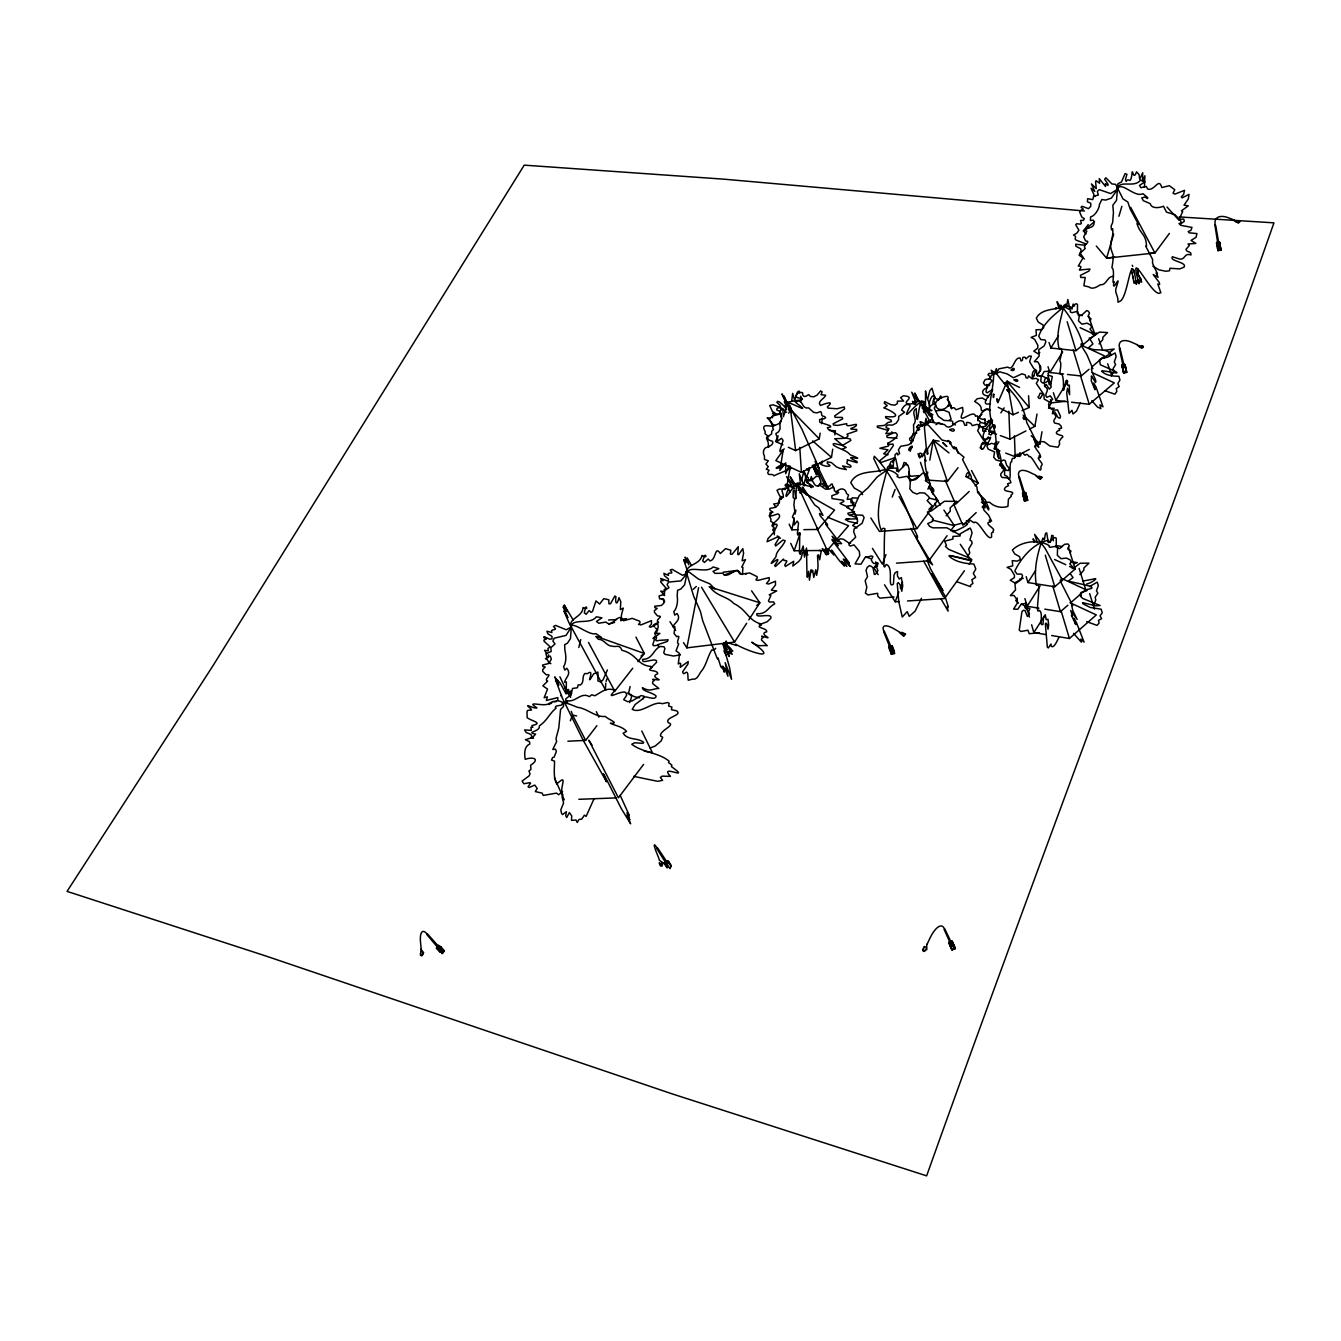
<?xml version="1.0" encoding="UTF-8"?>
<svg xmlns="http://www.w3.org/2000/svg" width="1341" height="1341" viewBox="0 0 1341 1341"><rect width="100%" height="100%" fill="white"/><g stroke="black" fill="none" stroke-linecap="round" stroke-linejoin="round"><path stroke-width="1.5" d="M977.857 420.806L977.857 417.805L981.897 414.285M1044.538 386.057L1044.589 384.364M990.898 377.491L987.948 374.742L989.088 373.368L995.676 373.686L999.783 371.843L1007.041 373.854L1013.461 377.76L1021.926 373.821L1025.195 374.86L1026.183 377.877L1027.726 378.061L1028.564 375.849L1032.151 378.9L1036.023 378.38L1038.554 379.704L1036.275 383.375L1043.952 394.656L1044.186 399.065L1049.316 401.965C1047.254 406.239 1049.953 409.441 1054.412 410.128L1057.546 409.877L1060.513 416.28L1060.044 418.174L1058.2 417.721L1054.831 412.022L1053.138 411.922L1053.071 413.062C1060.094 418.074 1051.042 418.778 1054.78 423.119L1059.055 423.974L1061.133 426.153L1061.636 428.181L1058.904 428.684L1059.742 430.293L1057.647 430.997C1051.931 435.775 1067.47 434.3 1061.402 438.222L1059.289 441.239L1059.625 444.206L1057.999 447.24L1049.835 445.983L1044.119 441.725L1039.593 441.625M926.463 410.145L926.581 408.385L934.191 422.415M928.24 423.002L928.475 420.454L929.95 421.661M898.587 472.015L895.704 458.471C891.715 455.89 895.235 466.668 891.48 468.193L890.91 464.824L887.558 467.104C883.367 486.749 873.594 510.753 881.138 529.997L883.25 528.237L884.959 528.706C883.836 541.63 884.624 553.095 883.836 566.288L884.641 566.992L886.233 564.46C894.397 566.958 886.719 589.437 893.441 584.073L894.011 575.172L895.185 572.641L897.515 571.534L897.414 575.842L899.308 579.027L901.336 577.585L902.728 585.665L901.789 591.247L899.928 584.492L898.269 582.597L897.23 583.57L898.772 601.556L902.258 617.028L907.22 611.647L909.232 616.374L915.149 611.11L921.435 598.321M781.803 418.811L779.926 411.419L776.774 409.96C775.936 405.636 783.831 408.703 785.038 410.832L785.239 412.19L786.698 412.223M1077.393 313.76L1077.51 304.591C1075.197 300.652 1069.615 312.554 1070.42 306.854L1065.257 306.066C1054.73 314.045 1043.214 323.131 1038.755 336.205L1040.75 339.575L1045.041 339.91L1045.879 341.72L1044.22 345.894L1038.722 349.783L1039.191 356.052L1034.33 361.684L1037.649 361.735L1040.717 366.747L1040.767 369.932L1037.431 374.726L1037.884 376.134M909.768 475.468L908.779 471.546M781.35 409.743L780.026 405.2L776.908 402.384C777.026 398.696 783.999 405.736 785.072 407.53L786.731 409.508M621.553 619.274C620.766 615.251 622.107 612.753 623.297 608.11L620.33 609.585L620.799 601.74L618.989 597.667C616.927 606.233 614.966 603.416 615.921 596.628L614.865 596.007L610.473 603.785L608.915 603.802L608.797 599.813L605.864 599.075L603.819 598.689L599.595 604.037L595.991 600.919L592.504 611.462L591.096 612.351L589.152 610.574L586.118 614.312L584.341 612.871L585.196 608.948L586.771 608.261C586.57 604.925 584.642 609.669 583.05 607.473C582.698 617.631 567.059 618.084 571.249 628.309L570.478 638.567L567.411 643.244L564.678 644.652L564.879 650.435C566.12 654.894 566.522 662.555 563.589 666.628L564.829 670.114L566.757 668.271C571.92 674.205 565.215 677.691 564.645 682.251L566.355 681.949L566.304 688.855L569.154 691.839L570.931 691.017L570.864 695.409M1041.555 477.463L1040.365 478.821L1037.9 477.597L1039.091 476.223L1040.566 476.558M1144.493 187.12L1144.912 175.755L1142.465 181.052L1142.733 172.721L1139.699 179.208L1139.079 174.665L1136.548 171.849C1132.91 182.225 1132.558 165.144 1131.854 175.034C1130.195 185.36 1128.552 176.626 1126.256 181.437L1125.434 179.409L1126.96 174.33L1125.099 173.576L1121.512 181.873L1117.858 183.834L1116.517 200.345L1112.829 205.24L1113.432 212.548L1112.628 222.673L1111.086 226.009L1111.505 229.898L1112.644 228.741C1113.851 238.581 1109.309 240.559 1111.069 249.124L1112.36 253.08C1114.12 254.941 1112.611 263.423 1111.907 267.781C1115.494 269.39 1111.32 286.89 1114.053 281.576C1111.119 296.361 1122.685 268.083 1115.829 288.902C1114.958 293.897 1118.109 294.651 1118.042 302.261L1119.701 301.356C1128.787 298.373 1130.983 242.654 1136.263 284.342L1137.906 279.682M981.294 447.123L981.562 449.101L983.288 448.9L985.97 443.972L985.367 442.983L982.735 442.362L980.12 447.827L981.729 449M605.763 683.156L605.394 689.727M1038.739 372.999L1040.214 370.082L1039.56 365.439M1055.484 308.715L1055.903 307.609L1056.742 308.614M1071.979 309.117L1073.118 304.072L1074.61 306.05M789.799 492.566L788.491 487.99L785.139 485.576C784.938 481.737 791.76 487.085 793.185 488.526M1050.389 542.2L1051.797 535.31L1053.121 535.696L1053.322 540.775M784.183 448.816L775.836 460.583L801.432 472.35L831.504 457.331L832.711 449.168M834.823 434.87L835.426 430.796L829.274 430.444M788.34 447.291L795.649 450.61L819.267 438.809L820.139 433.143M821.58 423.706L822.452 418.04M821.212 550.967L819.686 559.784L818.463 554.805L817.49 555.425L818.044 565.516A10.946 3.269 89.9 0 0 817.859 568.802L816.635 575.323L815.764 569.791L813.769 577.468L812.663 570.277L811.774 571.886L811.054 569.757L809.444 580.15L808.673 571.266L807.349 577.25L807.014 576.177L806.494 548.016L804.483 557.068L803.175 545.955L800.275 554.386L799.454 552.995L799.789 534.137L799.253 532.729L797.828 535.093L797.392 533.718L798.498 523.074L797.074 521.062L794.308 524.985L794.023 519.185L792.414 516.821L794.861 511.524L793.889 504.484L794.66 498.701L793.151 497.477L793.185 491.359L793.554 490.085L794.794 491.024L795.766 498.701L796.537 485.107L797.526 483.078L798.616 484M1043.667 328.025L1042.98 324.924L1038.387 322.209L1036.308 318.219C1040.381 310.073 1050.841 309.687 1058.485 308.162L1065.458 307.374L1070.537 310.123L1070.252 311.9L1071.878 312.704L1077.41 311.33L1079.304 315.822L1078.482 320.834L1081.936 324.204L1086.964 323.164L1090.484 324.908L1091.708 327.221L1089.965 329.081L1093.217 332.954L1092.362 334.194M911.159 443.754C913.037 440.032 908.678 441.658 909.684 438.289L912.383 436.093L913.741 432.674L913.573 424.628C918.602 419.13 909.868 412.659 916.238 408.653C917.311 435.356 918.099 404.412 921.736 401.076L923.01 402.3M875.74 561.812L877.014 565.349M1050.405 399.618L1051.394 402.836L1065.173 401.328M800.409 401.713L801.432 397.875L800.678 396.182M1034.598 446.704L1039.895 443.988L1041.991 431.735M958.044 467.674L947.4 481.453L926.38 480.028L927.754 472.082M929.816 460.147L933.235 440.267L939.102 441.172M1029.519 429.103L1034.866 426.354L1037.012 414.034M799.739 487.655L799.538 489.951L800.678 489.918M999.984 450.928L994.284 448.782L995.408 442.681M854.183 511.994L853.882 513.603L849.859 515.682M996.497 434.166L988.837 431.299L991.133 419.046M992.323 422.231L992.407 420.018L990.664 419.582C980.841 433.026 988.099 416.531 982.752 419.465L979.248 418.04L981.361 413.263L985.568 409.525L989.976 409.625M746.652 623.28L734.566 642.054L686.86 647.854L698.594 587.676M946.159 515.832L950.266 511.122L950.149 507.937L956.82 501.366L944.399 501.283L931.207 511.005L928.257 511.307M826.726 554.923L826.458 550.162M1001.057 462.226C1001.727 457.767 994.737 437.518 998.961 458.823C994.854 450.66 997.469 439.731 994.184 429.405C985.199 406.809 992.474 398.914 993.715 375.229L996.413 368.607L997.017 372.379M926.313 949.311L925.977 946.645M924.402 405.116L924.402 402.082C920.043 396.165 898.051 429.204 910.17 405.988L909.248 404.865C905.913 402.971 902.828 407.312 901.588 410.028L904.572 412.257L898.688 416.448L898.638 419.515L896.341 423.069L892.553 425.097L887.625 424.996L886.133 426.488L886.116 427.628L889.016 428.684L885.814 433.679L895.402 432.707C904.22 437.904 876.947 446.117 892.955 444.055L893.357 445.648L886.77 455.018L879.797 460.717L880.903 462.528L893.86 458.069L894.548 459.594L892.838 462.209M797.828 529.729L791.827 529.812L794.274 518.012M795.096 514.072L795.9 510.15M790.017 405.753L790.385 409.206L788.826 410.245M806.259 480.681L806.276 476.709L803.846 470.758L801.683 480.279L803.829 484.973L805.472 485.14M887.993 442.765L888.245 444.374M932.582 422.398L932.749 420.135L930.738 419.716L924.854 425.281L922.776 425.483C912.802 428.282 916.439 444.391 905.896 445.38L900.699 446.268L898.403 449.872L899.593 453.593L897.732 454.934L897.028 452.973L895.134 454.616L894.816 459.309L890.893 461.874L889.469 465.143L893.508 466.4M932.716 403.105C935.146 393.584 933.973 399.434 937.393 399.048C939.421 403.457 940.376 390.969 941.382 398.378M902.577 467.07L904.069 462.427L906.265 463.148L906.818 464.774M571.836 693.196L567.746 693.398L568.718 689.408M578.809 647.535L580.737 639.556M953.87 530.349L953.568 531.606L952.646 530.734M629.667 702.6C630.203 700.656 633.723 693.297 629.566 694.604L628.661 692.761L630.136 686.475M1054.244 408.301L1048.528 408.251L1051.21 402.82L1050.456 401.445L1052.651 399.283L1050.338 395.88L1046.818 397.305C1043.197 393.667 1051.126 390.097 1044.89 386.644L1046.282 384.448L1049.299 389.141L1051.227 387.029L1048.377 380.425L1045.829 382.487L1042.46 382.956L1040.767 381.196L1041.253 375.899L1036.911 375.43L1036.492 370.468L1033.777 368.591L1029.62 361.701L1031.313 356.17L1029.167 356.069L1026.016 358.835L1024.977 357.159L1022.915 357.293L1022.345 360.327L1021.071 360.98L1020.099 358.03C1013.964 356.773 1013.612 371.876 1007.762 367.099L998.911 368.842C997.101 373.821 990.613 373.854 989.155 378.95L991.77 380.207L991.703 381.38L987.077 386.242L985.987 391.79L987.093 392.846L992.608 389.477C993.681 391.438 977.271 406.424 990.463 403.775M786.899 488.426C787.519 480.648 788.843 475.066 790.419 466.417L789.011 465.847L785.675 473.658L785.725 462.88L779.892 470.389L783.043 451.129L782.541 449.721L780.227 451.766L779.875 450.392L783.11 440.384L781.501 438.272L777.11 441.642C778.635 436.982 776.456 436.73 775.852 433.596L778.652 431.768L780.076 428.869L779.909 421.996C785.021 417.336 776.188 411.637 782.675 408.418L783.412 416.716L786.228 408.586L785.273 405.468L786.228 407.061M820.156 550.346L819.167 550.564M1113.65 234.206L1106.593 258.142L1154.919 252.996L1169.402 233.401M1118.93 216.27L1121.864 206.296M606.098 681.446L606.92 678.764M594.113 798.582L586.118 816.384L584.391 815.177L581.676 819.183L579.044 819.418L577.233 822.469L576.01 820.005L571.484 820.374L571.735 815.881L569.372 812.562L566.723 817.524L565.734 815.646L566.405 811.64L562.566 814.59L561.577 813.451L560.789 809.914L563.572 802.974L562.114 797.141L562.868 794.66C558.409 789.212 569.405 772.098 556.716 784.049C553.028 776.69 554.621 768.376 554.52 761.135L551.52 760.029L552.609 757.548L554.084 757.229L556.347 751.563L555.56 749.183L552.777 749.468L556.632 741.556L556.012 738.589L558.795 727.912L560.588 709.389L563.455 706.539L563.538 703.153L565.835 702.332L565.835 698.845L570.88 694.772L572.607 688.436L577.384 687.765L578.239 684.815L580.335 685.033C584.726 682.116 581.474 676.669 584.927 673.467L587.375 673.718C596.393 666.779 583.637 690.146 593.661 673.836L597.935 672.109L597.918 680.893L600.768 682.083L603.115 679.686L607.406 669.947M1036.073 475.334L1031.698 473.272A19.193 7.56 40.1 0 0 1019.177 477.279M827.447 517.157L848.551 525.722L827.28 550.43L794.19 550.749L800.225 533.014M996.966 441.507L994.469 444.089L991.385 443.351C983.121 447.609 990.345 440.871 990.597 437.267C976.717 445.48 985.166 425.566 992.038 422.884M892.251 497.058L895.101 489.431M885.982 554.554L882.395 564.159L872.438 548.402M899.291 601.506L895.185 601.774L898.856 591.984M900.331 588.079L902.527 582.195M1080.259 402.937L1076.454 411.134L1073.001 413.967L1071.962 410.262L1069.079 413.33L1066.715 392.846L1067.52 388.203L1069.615 394.69L1069.33 385.102C1065.659 387.884 1068.878 378.078 1066.011 380.676C1060.664 403.909 1066.061 378.145 1061.2 373.603C1057.798 377.005 1062.743 363.612 1059.826 361.115C1060.094 357.896 1064.486 346.481 1059.088 348.643C1055.401 334.579 1060.949 319.309 1063.882 305.396L1065.777 304.189L1066.615 306.15L1067.855 299.496L1069.716 308.43M570.327 720.771L572.607 715.105L571.283 711.35M1058.753 637.763C1057.412 640.043 1054.043 648.776 1051.327 646.412L1050.992 644.066L1048.293 647.938L1047.321 647.066L1045.36 623.783L1046.014 623.045L1047.003 624.37L1048.025 629.264L1048.696 625.141L1047.992 619.274L1046.215 619.726L1045.293 614.849L1043.533 617.765L1043.013 624.286C1038.42 627.303 1044.186 612.535 1038.973 610.239C1034.347 616.944 1042.477 578.776 1036.526 585.43C1033.358 570.277 1037.548 552.425 1042.996 538.043C1045.611 544.211 1043.985 531.857 1046.734 532.93L1048.26 542.569M800.342 484.637L799.923 483.648C795.431 479.24 780.328 510.183 788.29 488.66L787.435 487.755C774.997 488.929 789.598 496.287 779.439 499.137L777.948 505.255L774.914 507.468L769.902 508.423C768.661 511.742 775.215 510.435 769.952 514.424L769.885 515.816L772.131 515.782L777.881 513.888C785.709 517.609 763.331 527.717 776.674 524.214L777.126 525.588L773.304 532.83L767.907 538.78L767.102 541.73L778.467 536.551L779.155 537.825L775.048 544.63L775.651 546.005L783.06 539.954L785.206 540.792C781.87 548.251 776.305 550.548 775.919 556.917C761.453 574.417 786.312 548.72 774.578 565.6L775.467 566.505L783.462 559.08C784.032 561.778 785.424 559.666 786.882 561.141L784.72 565.131L785.457 566.438L793.721 561.276L792.799 566.07L798.8 561.443A10.896 6.504 -43.4 0 1 800.912 558.912L802.538 552.827L804.885 550.615M928.844 412.307L929.816 410.145L931.19 410.815M997.872 402.769L1007.141 381.297L1019.529 387.432M800.108 489.716L798.985 485.878M786.312 406.289L785.876 405.3C784.083 399.249 814.289 401.026 797.157 397.59C793.771 394.924 799.672 391.019 802.605 392.779C802.471 396.048 803.779 398.327 808.657 394.606L810.4 396.416L813.685 396.819L817.021 395.176L820.642 390.885L822.134 391.874L821.044 394.69L825.67 395.26C824.413 398.88 816.602 401.495 820.491 405.468C824.631 403.775 835.577 400.004 827.347 406.843L828 408.1L837.035 408.754L844.243 406.943L844.612 408.871L834.655 415.928L835.108 417.353L842.182 417.42L842.751 418.828L833.113 423.806L833.532 424.996L837.455 425.449L846.724 423.655C845.065 428.014 854.066 424.125 856.329 424.41C857.989 427.796 842.768 429.17 856.698 429.438L856.782 430.83L846.992 434.182L848.065 435.875L845.853 438.021L850.362 438.993L850.814 440.502L842.383 445.463L846.188 447.425L842.316 449.218M985.065 418.895L984.881 420.152M778.182 435.842L775.534 441.491L782.859 444.81M788.743 413.196L790.503 409.424L819.267 438.809M667.567 867.56L664.449 862.749L665.488 860.536L668.606 861.408L671.372 865.699L669.98 868.683L667.198 864.392L664.231 863.537L665.622 860.57M665.823 861.056L664.784 863.269L666.997 863.906L668.036 861.693L665.488 860.536M666.846 861.576L665.304 862.33M666.997 863.906L667.701 861.157L670.802 865.968M667.198 864.392L668.606 861.408M1052.35 413.799L1052.987 411.067M816.401 474.748L817.557 472.317L816.82 470.138M927.017 944.416L929.682 938.767A21.942 7.811 -71 0 1 944.399 929.045M988.384 436.898L985.467 440.234L984.897 443.569L981.377 444.592M927.922 489.18L930.235 483.933L925.374 480.749L927.335 476.39L925.374 473.842L922.826 473.038L915.668 479.558L911.763 480.145L908.947 477.916L909.198 469.417L908.075 465.478L905.946 464.036L898.872 470.976L896.593 471.11L896.676 468.11L889.469 468.21L877.165 476.977L867.862 487.94L859.246 495.533L852.507 510.636L855.994 515.028L862.598 515.212L864.124 517.592L862.095 523.292L854.183 528.874L853.664 531.723L855.675 537.205L849.373 543.206L848.954 545.049L850.228 546.038L854.033 544.899L859.33 551.352L859.782 555.576L855.038 563.907L861.006 564.175L865.079 557.521L871.533 555.979L872.89 556.565L871.264 559.901L872.471 562.231L873.745 563.438L878.053 563.404L876.628 567.511L877.953 570.512L875.371 574.35L874.315 574.367L873.092 568.064L871.667 566.489L869.454 565.584L867.225 567.427L866.035 570.327L867.51 576.613L865.163 580.77L866.839 587.308L865.398 593.091L868.013 594.935L877.651 593.309L877.768 596.158L879.864 598.12L894.045 596.98M781.216 421.007C779.942 425.65 770.019 424.393 773.422 429.506L771.88 430.997L771.544 434.065L766.767 437.149L768.896 440.016L772.55 441.357C774.444 445.095 767.84 446.855 765.292 447.928C763.046 449.973 762.845 453.593 764.437 455.89L764.487 459.46L768.309 460.768L765.895 464.053L768.276 466.668L766.264 469.266L769.097 470.171L767.706 472.635C767.924 476.457 772.466 472.736 773.958 475.804C780.479 472.518 782.574 472.602 791.257 468.076M791.207 407.982L788.843 409.156M947.634 441.474L948.338 440.535L951.087 442.664L949.83 443.754M1113.6 371.675L1111.421 375.933M806.226 477.999L809.562 469.099L808.992 467.808L807.785 470.104L806.561 468.847M967.666 556.632L969.794 552.878L968.722 548.922L972.108 543.39L971.605 541.094L969.895 540.088L972.057 532.88L971.219 530.148L970.18 528.052L960.005 533.919M1088.574 316.208L1094.977 334.63L1076.018 350.671L1050.858 348.023L1058.451 335.736M1063.581 374.038L1049.902 372.53L1062.659 351.945M889.653 465.595L889.469 467.942M1067.637 401.764L1055.853 400.389L1067.721 381.33M818.261 485.962L821.078 482.022L818.798 476.105L815.915 476.591L811.154 480.782M1068.442 547.43L1075.13 569.053L1054.764 586.771L1027.91 582.564L1035.52 570.596M1038.889 608.194L1027.139 606.283L1040.063 585.967M1045.712 634.544L1033.844 632.566L1044.807 615.435M748.848 619.86L759.827 602.796L751.58 590.845M801.063 400.154L801.968 398.763M1090.267 320.767L1091.004 318.823L1087.987 316.325L1089.512 313.157L1088.356 311.246L1086.73 310.576L1081.701 315.169L1079.136 315.487M988.837 431.299L993.212 424.611M1000.855 412.877L1004.141 407.865M994.284 448.782L998.877 441.792M659.353 859.631L657.559 855.089A20.517 1.76 64.6 0 1 657.174 848.199M922.038 457.046L933.235 440.267L948.992 452.94M1070.185 552.978L1070.973 551.067L1067.687 548.871L1069.297 545.753L1068.039 543.977L1064.57 544.295L1059.742 548.586L1056.255 547.078L1056.272 538.294C1053.657 534.69 1047.874 546.441 1048.645 540.926L1048.142 540.306C1033.626 543.222 1021.205 557.655 1014.835 570.981L1017.031 574.065L1021.658 574.132L1022.58 575.809L1020.836 579.899L1014.969 583.972L1015.539 589.906L1010.36 595.605L1013.947 595.438L1017.299 600.03L1017.383 603.064L1013.561 609.099L1017.769 609.25L1021.021 604.422L1025.664 603.249L1026.586 603.651L1025.262 606.065L1025.982 607.741L1029.871 608.546L1028.631 611.513L1029.402 613.675L1027.357 616.474L1025.178 610.825L1023.652 610.189L1021.976 611.53L1019.227 630.153L1020.987 631.477L1027.927 630.22L1029.217 633.706L1039.392 632.768M964.43 570.763L944.483 598.555L907.505 600.969M969.124 564.226L971.471 560.957L960.29 544.295M661.884 865.532L661.532 861.945M442.983 951.289L442.262 952.278L438.222 946.293M438.44 948.623L439.965 946.545L443.854 951.02L442.346 953.099L436.63 947.551L438.138 945.472L440.384 947.031L438.876 949.11L437.049 948.037L438.138 945.472M440.954 946.863L444.424 950.853L442.396 953.652L438.926 949.663L440.954 946.863L438.507 945.405L436.479 948.204L439.949 952.194M896.526 563.153L928.81 560.856L947.081 535.713M950.719 530.684L954.373 525.655L943.93 510.167M870.829 517.978L879.428 531.438L916.942 528.589L937.711 500.277L928.76 487.018M878.171 574.635L873.913 567.846L877.584 562.868M810.098 480.581L811.322 476.558L812.529 480.447M643.579 764.404L618.419 797.811L588.816 740.198L592.035 745.16M1085.992 233.954L1083.427 230.937L1088.255 224.567M567.863 741.221L585.615 740.383L596.896 725.682M632.768 668.22L614.798 691.202L588.515 642.423M637.914 661.666L644.317 653.453L635.936 637.109M929.062 414.671L930.134 413.464L931.559 414.771L932.431 417.319L931.576 417.604M951.657 408.821L950.216 405.016C949.814 399.786 946.947 402.652 948.204 397.405L947.433 396.4C941.935 396.182 930.905 401.965 937.443 408.301C942.505 412.676 953.2 404.613 947.249 399.35M562.583 791.542L558.677 794.71L556.465 793.118L543.239 795.431L542.217 793.151L535.31 791.576L537.188 788.424L534.741 785.072L529.108 787.553L528.069 786.748L530.6 783.194L529.913 782.658L523.845 783.747L522.102 781.082L529.209 775.785L530.013 773.824L528.957 770.974L530.919 769.483L530.634 765.225C540.289 758.956 533.383 756.525 525.203 759.308C524.432 754.178 523.845 746.451 529.796 743.987L529.527 741.741L525.387 739.729L532.595 737.433L535.646 734.147C524.851 731.968 540.607 732.002 539.35 725.816C546.608 721.29 549.693 713.211 556.113 708.115L555.308 707.26L556.18 706.07L561.527 705.098L562.818 702.617L565.734 703.304C569.523 702.097 566.271 702.366 566.958 700.706C575.926 702.6 580.821 691.654 589.403 696.633L591.75 694.772L594.901 695.761C601.757 691.906 606.534 686.961 615.201 690.364C603.852 701.963 620.212 690.012 625.778 692.409L626.733 695.158L623.682 699.684L627.705 701.712L632.231 700.857L641.166 695.577L644.099 696.197L643.412 698.309L635.131 704.528L632.198 709.322C641.216 714.435 653.352 700.371 662.303 703.69L667.734 702.5L669.142 703.371L668.623 706.036L671.858 707.042L671.455 709.724L676.685 710.847C683.139 715.558 663.812 717.301 668.421 722.782C676.451 724.961 659.638 730.292 660.493 735.941L662.689 737.282L661.096 740.986L655.213 746.015L650.167 747.993M774.428 532.545L774.327 534.858M803.678 473.926L805.103 473.474L805.623 478.301M1099.033 343.95L1102.771 339.625L1102.855 337.245L1107.582 332.568L1099.402 332.115L1089.16 339.307M924.402 946.444L922.608 950.048L923.58 951.473L926.815 949.495L926.698 944.332M923.513 948.255L924.67 946.897M1039.795 352.465L1037.968 353.722L1033.827 351.158L1037.8 348.04L1037.817 345.308L1034.649 339.323L1031.095 337.396L1036.392 335.351L1036.023 329.769L1041.974 329.551M817.809 529.46L834.571 510.1L799.974 490.488L817.809 529.46L803.829 529.645M655.028 635.081L657.76 629.75L655.481 628.041M1079.84 574.551L1083.83 570.21L1083.897 567.93L1088.959 563.153L1080.142 563.237L1073.47 568.232M924.301 406.005L923.781 406.558C920.546 410.162 932.079 413.263 929.464 409.273L930.201 406.088L934.459 403.557L935.8 405.435L934.224 408.033L938.214 416.28L943.93 420.387L951.49 420.89L952.764 421.56L952.596 423.605L955.412 424.946M920.261 401.596L929.648 415.911L925.508 406.826L925.525 390.885L926.53 397.087L929.682 404.11M557.839 699.985L557.822 697.571L546.323 700.471L547.413 696.867L544.144 697.773L547.514 689.073L542.837 685.804L547.681 681.127C542.719 679.317 553.883 673.869 546.156 674.758L542.787 671.388L542.652 669.679L545.184 666.946L542.904 666.511L542.585 665.019L548.871 663.46L551.352 659.085L550.33 656.235L546.742 656.822L546.005 653.721L551.134 651.558L550.883 647.669L554.99 643.998L552.911 641.099L554.151 638.215L566.053 635.399L570.746 627.957C571.266 616.91 590.006 625.593 596.309 616.793L601.941 617.849L596.477 621.436L598.773 623.23L605.981 622.073C612.468 629.03 618.452 610.423 623.615 620.766L632.198 618.352L639.707 621.218L640.026 622.995L638.484 624.319L640.948 624.94L651.475 620.632L651.408 624.152L649.279 626.633L650.519 627.303L657.861 623.582L658.196 627.521L654.609 633.354L659.906 633.421L652.95 638.433L654.643 638.919L652.765 644.736L653.67 645.809L657.811 645.155L659.034 647.033C652.497 651.508 652.447 658.934 642.691 659.42C641.065 664.7 653.117 658.163 656.352 660.543L656.604 662.286L650.921 668.019M715.725 648.273L713.881 650.234L711.786 649.932C707.411 656.872 706.171 666.008 700.84 671.841C698.979 674.674 696.784 680.373 692.476 679.133L688.251 680.239C687.497 677.993 688.956 669.31 684.899 673.165L683.474 673.718L682.603 671.858L687.983 663.963L688.218 661.566L681.731 666.209C677.54 670.383 683.759 660.51 678.261 663.963L679.619 653.536L676.065 650.821L678.663 643.948C674.925 642.708 682.133 634.276 676.769 636.707L674.07 633.539L674.942 626.817L673.065 626.951C674.171 622.509 681.815 620.028 677.037 613.491L674.724 615.1L673.819 611.597C677.389 608.043 678.01 600.282 677.155 595.89L677.624 590.224L680.759 589.085L684.614 584.793L686.693 574.82C683.742 563.974 700.17 565.667 701.963 555.442C703.405 557.772 706.003 553.246 705.886 556.549L704.109 557.085L702.701 560.856L704.461 562.415L708.199 559.029L710.093 560.94L711.719 560.186C716.077 557.236 715.189 545.603 720.301 553.548L725.548 548.653L730.795 550.212L730.426 554.135L732.119 554.269L738.304 546.709L737.718 554.252L738.623 554.738L742.813 548.637L743.585 553.163L742.093 560.823L745.512 559.65L741.741 567.176L742.897 567.327L742.495 574.585M422.801 954.39L421.895 955.278L420.353 953.652M976.198 512.58L962.855 525.186L953.702 504.182M982.132 506.982L985.099 504.182L978.444 491.728M955.63 504.199L969.174 491.493M975.175 485.844L978.192 483.011L971.487 470.523M693.213 589.302L696.297 586.486M781.334 413.296L779.54 414.352L772.5 413.246C776.188 415.727 770.857 415.006 772.483 417.705M893.123 466.182L891.447 467.422M1051.646 635.533L1069.431 638.5L1096.301 614.916L1070.001 602.696M1044.773 609.149L1060.463 611.68L1067.889 605.193M1070.856 602.595L1085.724 589.621L1079.119 568.4M756.793 605.428L759.827 602.796L709.138 586.738M1101.38 358.516L1108.052 357.024L1115.092 352.951L1116.114 356.656L1114.304 362.003L1115.611 364.584L1113.08 368.641L1113.734 370.502M935.951 424.695L938.7 422.7L942.572 424.443M1071.56 402.216L1089.244 404.278L1114.304 382.889L1092.177 372.597M1067.486 374.474L1081.164 375.983L1088.993 369.328M1092.127 366.663L1104.682 356.002L1081.03 345.006M1083.427 230.937L1094.558 221.617M1089.68 586.47L1097.223 582.145L1098.329 585.598L1096.452 590.811L1097.877 593.191L1095.195 597.214L1095.765 600.081L1094.021 604.238L1092.379 604.422M1004.275 383.677L1007.141 381.297L1029.184 407.463L1022.01 410.715M928.927 509.345L932.23 505.909L927.134 500.595L929.296 498.265L928.777 496.69L924.603 493.035L919.792 492.817L916.909 494.075L912.802 492.315L909.852 488.945L910.288 482.374L909.164 478.62L906.952 476.273L899.409 477.748L897.028 476.558L897.967 475.368C893.726 470.523 886.066 468.395 879.998 470.842C870.074 472.434 855.742 471.697 850.764 482.676L854.284 488.057L861.073 491.929L862.581 494.628M779.59 500.696L779.238 503.11L773.69 503.948L775.903 507.116M641.065 656.051L644.317 653.453L596.158 636.355M1179.946 224.45L1184.304 221.299L1183.768 219.036L1180.231 219.337L1179.745 218.013L1182.678 211.56L1181.421 210.839L1188.294 205.844L1184.002 205.19L1188.327 198.921L1189.014 194.378L1182.125 197.848L1181.27 196.943L1183.617 194.344L1184.522 190.338L1174.9 194.127L1173.04 193.171L1174.783 189.751L1169.352 185.695L1161.775 187.539C1159.16 177.934 1155.758 188.343 1149.84 189.299L1147.762 189.182L1146.287 186.483L1140.94 187.706L1139.515 185.41L1144.828 181.907L1140.504 180.113C1134.134 188.729 1118.914 178.772 1116.902 189.601L1110.599 193.573L1099.251 189.617L1097.324 191.461L1098.329 195.099L1093.669 196.088L1092.764 199.608L1087.635 198.719L1087.4 201.804L1090.736 203.229L1090.803 206.263L1088.506 208.676L1081.986 206.229L1081.064 207.268L1083.327 209.146L1080.159 210.738L1079.79 212.297L1081.785 217.041L1084.383 218.751L1083.31 220.36L1080.528 220.393L1081.315 223.377L1080.377 224.165L1076.605 223.729L1075.75 224.802L1078.902 230.166L1076.89 233.133L1073.487 234.977C1078.6 237.173 1071.861 238.966 1077.778 240.743L1086.009 243.995L1084.835 245.202L1075.633 244.246L1075.951 246.258L1080.695 248.756L1081.114 250.884L1079.136 255.192L1084.483 258.997M548.804 704.578L551.788 702.919M1017.333 598.069L1015.791 600.634L1018.473 603.098M836.08 492.583C839.868 487.169 845.635 488.023 846.54 493.572L848.518 494.997L847.16 499.422L850.747 499.036L851.099 502.841L853.999 502.439L852.96 505.674L855.407 505.792M990.027 378.665L985.182 379.604L983.406 382.839L984.881 385.102L989.792 385.051M686.29 571.853L693.699 596.276L700.421 611.446L702.751 620.866L716.966 657.928L717.854 659.185L718.055 658.045L720.771 666.678L721.776 667.986L722.078 666.226L724.257 672.109L722.933 666.309L724.743 668.489L727.979 676.283L725.196 662.655L731.549 679.334L729.621 667.784L722.883 644.015L729.269 656.503L727.861 651.424M848.819 518.598L845.333 519.788M825.503 554.47L828.034 552.609L827.38 550.497M967.917 529.762L968.47 528.823M664.7 601.355L663.661 602.394M912.299 446.201C910.79 445.899 907.723 449.319 909.081 450.526C914.746 445.849 910.455 445.866 910.338 451.297M819.72 484.721L822.569 483.531L823.374 485.962C826.391 485.459 828.704 488.359 831.403 484.051L832.342 484.118L833.012 487.822M910.606 481.017L917.495 477.279M1108.538 353.236L1114.187 349.012L1104.783 350.269M1072.314 568.618L1073.219 567.545L1069.716 563.74L1071.543 562.147L1070.202 559.918L1066.43 558.074L1061.083 558.694L1057.345 555.342L1057.58 548.134C1056.306 543.91 1047.79 549.793 1049.265 545.703C1039.007 538.898 1020.987 541.295 1012.388 550.028L1014.651 553.85L1019.579 556.666L1020.367 559.583L1017.065 561.108L1012.254 560.655L1012.74 565.835L1007.125 567.344L1010.93 569.372L1014.399 575.105L1014.416 577.619L1010.242 580.2L1014.701 582.849L1018.255 580.888M1000.336 435.59L1009.907 439.161L1025.966 430.93M1005.683 453.09L1015.187 456.678L1029.301 449.419M808.003 554.822L806.595 554.336L807.349 550.564M873.913 567.846L877.567 566.036M818.815 472.418L816.032 473.792L813.082 465.78M659.269 860.168L662.923 862.816L662.068 866.001L660.426 865.884L659.169 862.799M998.19 407.278L1013.058 414.771L1018.422 412.324M781.099 465.126C767.957 471.412 785.608 466.735 783.043 464.707M759.291 624.588L767.069 621.822L770.907 618.201L770.79 616.491C767.773 613.742 754.966 618.587 756.927 613.658C766.7 614.513 767.655 607.423 774.679 603.886L773.606 601.941L769.298 602.025L768.477 600.885L770.874 595.538L769.198 594.868L776.724 590.945L771.326 590.191L775.467 585.062L775.467 581.223L768.644 584.005L766.465 583.536L769.181 580.2L769.181 577.585L758.051 580.385C752.971 579.899 758.637 578.809 757.095 576.664L749.669 572.959L740.685 574.183C736.444 563.622 728.465 580.703 722.598 573.21L715.155 573.395L712.976 571.383L718.826 568.651L713.177 566.925C705.819 574.635 688.067 563.773 686.274 574.367L680.91 580.888L668.606 582.078L667.097 584.676L668.975 587.71L664.516 590.694L664.449 594.449L659.085 595.857L659.588 598.907L663.275 598.807L663.979 599.913L663.711 603.366L661.214 605.512L654.726 606.199L654.911 607.657L657.191 608.378L654.408 610.641L654.408 612.284L657.543 615.938C665.404 616.005 653.687 619.911 658.582 622.19L653.905 624.638L653.285 626.029L654.542 626.901M912.182 447.24L910.891 447.71M952.278 531.606C956.016 531.707 976.298 520.979 963.291 523.962L962.184 523.074L954.39 525.169M948.758 942.572L952.177 941.198L954.189 945.522L955.412 948.623L951.993 949.981L948.758 942.572L951.993 949.981M949.361 942.79L951.909 941.784M953.166 946.444L951.657 943.226L950.451 943.712L950.015 942.606L951.523 945.841M950.015 944.567L952.579 943.561L954.826 948.405L952.278 949.411M949.981 945.673L953.417 944.315L955.412 948.623M947.634 406.206L951.138 405.284L951.02 407.899L954.105 407.748L956.099 409.776L962.603 407.379L963.006 411.637C955.513 427.997 974.136 407.647 975.443 416.246L977.388 415.844L978.36 420.085L980.539 421.979L978.477 426.723L982.752 426.824L982.752 431.131L986.222 431.115M949.042 420.32L951.104 419.096L949.026 412.257L943.695 410.145L936.018 410.732M1113.6 276.347C1107.113 275.894 1106.66 285.583 1100.475 284.694C1097.29 286.706 1092.412 290.042 1088.875 286.907L1083.88 285.734L1085.204 277.503L1080.796 277.453L1080.46 275.358L1088.942 271.05L1089.982 269.021L1081.349 269.859C1075.549 271.351 1085.305 265.987 1078.298 266.088L1083.193 257.472L1080.192 253.231L1085.288 248.387C1081.55 245.705 1092.211 241.179 1085.59 240.944L1083.662 236.737L1086.847 231.155L1084.735 230.334C1087.383 226.88 1096.385 228.657 1093.502 220.226L1090.434 220.511L1090.602 216.907C1095.077 216.052 1099.553 208.14 1099.452 204.419L1101.849 199.541L1105.671 200.077L1111.371 198.116L1117.003 190.12C1119.903 179.107 1134.352 198.233 1143.001 193.691L1147.762 197.68L1147.41 198.552L1144.996 196.993L1141.794 197.848L1143.337 200.681L1150.176 203.614C1151.517 209.246 1159.999 207.771 1163.452 206.212L1166.502 212.129L1175.034 214.728L1177.532 217.41L1181.035 221.416L1180.784 223.159L1178.99 223.478L1181.052 225.389L1191.981 227.417L1190.858 230.501L1188.176 231.507L1189.098 232.798L1196.96 233.585L1196.071 237.273L1191.043 240.425L1195.87 243.442L1187.992 243.995L1189.4 245.369L1185.947 249.46C1186.215 252.544 1191.847 250.951 1190.992 254.991C1184.069 252.41 1185.444 260.02 1179.661 259.064L1172.369 256.751C1169.603 260.808 1182.544 261.478 1184.489 265.384L1184.204 267.077L1179.845 268.887L1169.939 268.267L1169.503 270.781L1165.782 271.234L1159.06 269.876L1152.874 266.172M727.912 652.782L732.806 651.039L727.526 645.859L726.084 641.032M724.123 575.021L735.538 571.031M680.44 654.877L673.433 656.017L665.052 654.341L663.728 652.799L664.918 648.558L663.996 646.714L658.615 646.463L657.811 644.686L667.315 641.467L668.204 639.791L659.152 640.378C651.408 642.557 660.811 635.198 653.654 637.595M1073.504 563.924L1077.326 562.617L1071.141 561.695M1086.813 583.855C1089.462 584.123 1101.397 576.479 1092.479 579.278L1082.69 581.106M608.63 624.118L614.631 622.408M620.615 620.682L626.616 618.972L620.598 619.307M993.547 431.5L990.463 431.031M1092.865 333.959L1096.653 332.954M553.732 701.762L555.878 701.242M1216.874 242.419L1219.187 241.883L1219.723 244.196L1217.41 244.733L1216.874 242.419L1218.014 250.683L1221.115 249.979L1219.623 242.185L1216.522 242.905L1218.014 250.683M1019.361 579.245L1023.267 578.34M1216.991 243.107L1219.187 241.883M1218.315 246.61L1218.701 242.453M1217.444 248.504L1220.545 247.783L1221.115 249.979M1218.332 250.314L1220.645 249.778L1219.606 243.509L1217.293 244.045L1218.332 250.314L1217.913 248.688M1124.546 364.383L1125.049 366.78L1122.719 367.3L1122.199 364.903L1124.546 364.383L1126.272 372.144L1123.942 372.664L1122.568 366.646L1124.898 366.127M1121.881 365.355L1125.032 364.651L1126.742 372.362L1123.59 373.049L1121.881 365.355L1122.367 367.702L1125.518 366.998L1125.032 364.651M1122.35 365.557L1124.697 365.037M1025.161 492.482L1025.664 494.98L1023.284 495.483L1022.797 492.985L1025.161 492.482L1027.206 500.109L1024.842 500.612L1022.513 493.371L1024.474 501.014L1027.675 500.344L1025.714 492.7L1027.675 500.344M1023.636 494.242L1024.625 493.102L1023.636 494.242L1025.379 499.975L1026.502 499.74M1023.099 494.863L1025.479 494.36L1027.206 500.109M1022.932 495.902L1026.133 495.231M889.184 646.295L891.849 646.412L892.067 648.441L889.653 648.927L889.184 646.295L891.279 654.157L894.514 653.52L894.212 650.787L892.218 645.976L888.982 646.613L891.279 654.157M889.435 646.882L891.849 646.412M894.061 653.251L891.832 647.854L889.418 648.34L891.664 653.721L894.061 653.251L892.503 648.005M889.284 649.362L892.519 648.709L894.514 653.52M893.374 652.832L892.117 652.095M925.156 950.668L923.178 949.931M770.622 515.195L769.147 515.665L770.991 519.051L770.689 521.23L774.763 523.811L772.098 525.521L772.433 526.493C777.746 528.404 768.963 529.678 774.763 531.053M1089.244 337.898L1092.932 343.916L1088.574 347.788C1095.379 352.197 1105.001 346.833 1111.119 354.326L1110.968 355.013C1105.386 353.89 1106.979 357.997 1102.587 358.181L1099.486 359.656L1100.324 364.769L1114.17 370.887C1124.462 375.966 1102.805 369.714 1101.531 371.088C1105.939 375.664 1112.913 376.201 1118.914 376.268L1119.936 380.039L1117.807 383.593L1119.199 386.577L1116.315 388.588L1116.802 391.505L1114.857 394.17L1105.168 390.834M783.479 497.276L779.808 497.997L781.166 499.254M913.389 525.923C905.175 504.568 893.056 474.731 874.282 456.242L873.762 458.588L880.182 471.848M1114.656 257.086L1106.593 258.142L1096.301 246.04M723.252 572.221L737.433 570.378L739.796 573.78M916.842 433.009L913.355 433.73L911.813 436.831L911.612 438.96L913.221 440.669M984.897 502.322L989.557 502.221L991.116 503.545C995.525 507.149 1002.649 508.323 1007.929 506.345L1008.415 499.288L1011.315 496.22L1010.946 495.231C1018.49 489.649 998.978 493.454 1006.018 486.85L1008.6 485.66L1007.51 483.799L1010.896 482.726L1010.192 480.313L1007.544 477.899L1002.18 477.48C996.514 471.848 1009.706 471.898 999.699 465.226L999.749 463.802L1001.861 463.668L1006.253 470.255L1008.566 470.54L1009.102 468.11L1006.638 465.293L1005.18 460.55L1003.269 459.98L1001.274 461.354L996.179 460.03L993.681 457.247L994.603 451.934L988.099 449.084L986.942 446.1L987.647 443.62L983.607 440.166L977.589 430.629L980.338 425.65L977.103 424.376L972.259 425.633L970.75 423.287L967.649 422.331L966.459 422.767L966.677 425.248L964.749 425.248L963.391 421.61C956.368 416.85 950.635 432.975 944.617 424.611L930.034 421.929L926.262 424.661L917.965 425.265L916.59 427.176L919.658 429.455M643.261 698.745C642.607 693.331 655.28 702.047 656.151 696.08C653.251 692.576 642.021 691.319 642.406 687.732C651.022 692.358 651.994 688.553 658.85 688.486L652.514 683.457L652.866 681.329L654.391 680.574L652.681 679.317C669.226 681.312 647.552 677.708 657.66 673.802C658.18 669.293 644.082 671.858 651.894 667.55L651.156 666.46C636.992 665.438 637.394 654.157 621.889 650.251C619.643 643.898 616.357 647.552 612.016 646.127C606.233 646.027 604.405 639.271 598.371 639.288L596.075 636.841L601.472 637.394L595.873 633.623C588.967 636.12 571.853 619.961 570.763 627.303L566.254 629.767L555.509 625.375L553.498 626.532C558.342 630.706 552.593 628.946 551.553 630.723L551.905 632.55L546.96 631.242L547.715 633.69L551.972 636.372L552.039 638.769L549.877 639.255L544.161 636.623L543.658 637.361L546.307 639.137L543.926 640.043L544.077 641.249L550.296 646.965C547.396 648.826 547.765 647.586 548.352 650.854L544.563 650.318L546.91 653.855M767.672 437.82L766.432 437.954L766.767 438.926C767.555 440.904 768.795 442.966 768.259 445.514L768.762 447.123M854.502 511.575L847.881 513.234L848.333 514.592L856.094 517.442L856.664 518.833L845.953 519.118L848.082 521.263L857.352 523.443M908.645 476.441L918.887 475.586M927.369 512.128L933.269 518.816L932.615 521.414L927.721 523.593L929.615 526.359L932.733 527.834L946.93 527.818L960.173 535.109L960.055 536.014L952.915 536.417L952.965 539.015L944.667 541.194L946.428 545.385L945.472 546.424L948.674 549.391L966.61 556.783C985.317 565.215 947.467 553.548 949.059 556.113C955.664 562.231 965.269 563.538 973.901 564.075L975.812 569.003L973.315 573.395L975.628 577.334L971.856 579.681L972.912 583.436L970.566 585.129L970.566 586.688L956.72 581.676M1148.885 253.382L1154.919 252.996L1130.631 207.302M798.146 490.504L799.89 489.834L797.61 486.347M1070.52 574.065L1073.051 577.619L1068.459 580.888C1070.587 582.497 1103.811 587.107 1087.484 589.319C1087.685 592.856 1077.477 590.325 1081.299 595.572L1080.494 596.309L1082.74 598.455L1100.123 605.529L1095.731 605.797L1082.539 602.629L1083.142 603.869L1090.199 607.456L1101.129 609.2L1102.268 612.736L1100.056 615.871L1101.564 618.704L1098.497 620.347L1099.067 623.062L1097.022 625.375L1086.679 621.637M608.563 620.011L616.592 619.542M578.859 799.303L616.324 797.895M807.902 480.514L808.807 479.441L809.696 480.849M774.763 425.198L772.098 424.929L769.449 419.18L772.818 415.945L780.093 413.983M773.019 512.161L770.052 512.715L770.572 514.659M828.922 553.33L825.872 553.33L824.799 551.369M1017.366 455.253L1020.819 455.337L1020.166 453.442M789.313 402.032L786.681 403.809L786.429 408.703M725.431 642.037L736.678 645.524L735.538 644.099C745.881 650.653 782.624 663.46 751.731 642.188C759.425 647.737 760.766 644.77 767.253 645.742L761.453 639.959L761.856 638.048L763.347 637.612L761.772 636.137C777.763 640.864 756.844 633.975 766.7 631.862C767.471 627.689 753.843 627.873 761.47 625.057L760.816 623.917C747.742 620.212 747.39 610.138 733.661 603.4C727.744 596.494 716.06 596.259 709.892 586.889L714.887 588.95L709.825 583.871L698.527 579.094L689.291 572.238L686.039 571.836L686.341 573.68L682.535 575.306L672.126 569.338L670.198 570.076C674.54 574.669 669.41 572.221 668.22 573.646L668.489 575.406L663.879 573.345L664.499 575.758L668.405 578.96L668.388 581.206L660.577 578.474L662.99 580.569L660.727 581.005L660.828 582.162L666.46 588.531C663.527 589.822 664.13 588.582 664.499 591.8L660.727 591.079L664.667 595.572M1084.567 211.006L724.106 179.191L524.23 165.144L212.699 666.175L67.05 891.379L266.205 956.116L672.562 1094.005L926.631 1175.856C1040.163 857.368 1161.742 541.798 1273.95 222.841L1179.259 216.924M927.838 410.028L931.911 410.279M745.127 573.814L746.132 574.233M834.806 543.39L841.628 543.675L838.41 540.172L840.103 538.831L843.321 539.199L848.819 542.904A10.963 5.967 11 0 1 850.563 543.222M1039.828 376.352L1041.789 375.849L1044.119 371.574L1049.299 371.122L1048.025 373.586L1048.679 375.379L1052.283 376.452L1050.958 383.694L1049.165 384.599L1048.729 379.788L1046.5 377.793L1044.907 379.101L1044.036 382.99M1133.698 281.308L1141.778 282.029L1138.157 274.855L1137.738 268.736M1078.164 315.185L1082.338 315.588M785.474 489.482L779.289 489.012L777.009 490.27L779.724 496.019L782.574 497.276M888.077 454.75L883.685 453.761L887.993 449.872L879.864 448.263L888.278 446.1L888.966 444.676M1056.138 545.603L1062.29 546.508M981.478 422.733L986.792 423.773L985.35 426.321L982.132 426.891L982.601 428.232L987.412 429.237M896.978 438.205L887.273 437.484L886.703 435.875L892.486 433.394L891.799 431.802M818.815 473.557L816.032 473.071L813.082 465.26M644.183 751.094L652.396 752.703L641.769 731.013M533.517 738.254L531.388 737.835C531.79 735.17 532.494 734.717 526.275 732.572L524.549 729.923L531.287 730.409L530.969 727.224L532.83 727.325L531.958 725.548C543.491 723.017 532.561 721.424 527.181 717.753L526.996 712.121C526.51 708.199 534.808 712.172 530.013 708.065C522.789 702.081 534.053 709.339 536.953 707.797C524.163 699.767 544.832 707.629 549.274 703.338L552.911 701.477L556.364 701.594C555.459 699.013 562.985 702.567 564.645 703.053C567.913 703.287 570.076 704.36 577.435 707.294C587.408 708.417 595.387 717.552 605.462 716.463C607.557 719.229 620.632 723.671 610.323 723.268C615.553 725.816 622.643 726.654 626.532 731.365L623.146 733.242C627.806 740.634 637.981 737.466 643.68 742.361L642.976 743.35L634.662 742.78L631.745 744.255C642.59 752.653 658.448 752.351 669.075 761.135L668.556 762.576L671.841 765.074L671.422 766.599C692.61 781.954 658.129 762.912 670.416 776.389L662.219 776.121L660.342 777.445L662.622 780.328L657.71 781.334L633.639 776.338M576.613 715.926L572.607 715.105L585.615 740.383M918.451 425.114L917.026 427.293L918.652 430.495M777.193 535.914L780.428 538.261M949.596 555.459L971.471 560.957M932.129 520.023L954.373 525.655M929.598 498.215L937.711 500.277M664.449 862.749L666.661 863.369M421.527 951.205L423.069 952.831M1041.219 375.497L1047.522 378.715M888.262 430.411L877.433 427.326L877.232 426.069L884.507 425.399L887.977 422.516L891.463 421.594L891.078 420.102L885.714 417.839L885.58 416.565C904.102 418.392 893.106 411.419 883.836 407.815L887.222 405.602L884.239 403.138L884.725 401.63L890.927 404.68L894.9 405.166L897.347 403.591L897.447 401.143L903.633 401.06L900.565 397.606L903.381 395.813C917.613 396.634 900.062 402.887 908.712 403.892C915.216 404.814 918.702 397.506 924.569 403.909L924.955 405.066C919.105 410.782 931.19 410.078 929.112 405.451C928.676 402.769 931.961 392.779 934.962 396.651L933.537 400.842L935.28 402.971M870.41 558.577L865.498 556.817M726.889 652.179L732.22 654.224L725.649 643.328M1234.072 220.008L1229.529 218.248A18.271 9.722 38.8 0 0 1215.281 225.053M639.64 697.823L634.36 696.7L627.571 692.995M1137.554 344.872L1133.061 342.877A18.69 8.683 39.5 0 0 1119.651 348.358M1080.125 327.724L1094.977 334.63M1054.613 559.515L1065.793 564.712M1069.531 566.455L1075.13 569.053M1061.653 578.44L1085.724 589.621M1021.339 604.104L1025.044 605.964L1024.893 607.607L1027.625 610.272M770.421 418.141L767.169 417.856C784.703 435.02 757.33 417.789 765.225 431.668L765.024 433.679L768.795 436.78M986.171 400.372L982.299 398.009L977.271 398.713L974.589 401.445C978.913 403.775 981.679 406.289 981.21 409.34C981.428 414.252 987.261 405.468 989.759 410.732M664.415 600.852L661.532 598.622M981.411 502.272L985.099 504.182M965.688 476.508L978.192 483.011M788.709 407.513C793.319 413.078 780.227 389.963 784.535 397.221M774.981 413.011L772.366 411.369L769.717 405.502L773.019 404.831L780.211 407.278M932.9 414.721L923.765 409.776L930.185 422.398M899.627 632.131L895.252 629.566A19.763 6.051 40.8 0 0 884.105 631.695M437.501 947.282L438.373 947.802M794.61 488.828C787.133 480.38 792.497 487.487 789.195 486.666M856.849 527.968L852.641 525.437L857.603 521.699L857.184 518.162L851.87 510.167L846.674 507.401L847.126 506.211L853.647 505.121L851.652 499.74L852.222 497.796L857.419 498.181M436.479 948.204L438.926 949.663M848.702 507.485L840.053 503.478L843.975 501.35L843.204 500.243L832.04 498.567L831.839 495.684L837.119 493.857L838.661 492.6L837.605 491.577C831.705 491.761 835.912 488.694 833.297 487.001L829.207 489.13L825.52 489.18L820.105 485.375C811.59 489.012 815.177 475.1 806.461 481.318L806.528 482.475C825.67 492.901 798.448 481.62 795.917 484.252L795.515 486.263M550.9 663.678C546.156 662.136 550.145 660.677 545.485 658.733L548 657.643L548.67 654.861M1049.735 382.671L1048.159 381.447M798.498 489.13L799.89 490.253L798.096 488.208M966.358 520.744L968.99 522.437L969.04 519.57L974.002 522.772C977.891 517.995 988.049 542.485 991.619 536.869L991.502 532.997L993.245 532.243L992.876 531.237C996.765 529.058 985.635 525.035 988.334 522.303L990.228 522.135L989.256 519.99L991.552 521.146L988.669 515.279L984.026 510.234L983.087 507.652L985.132 507.837L981.679 499.321L988.652 509.949L988.77 508.306L985.216 499.908L977.69 492.6L976.818 486.733L971.907 480.614L971.035 475.954L962.57 459.611L963.995 457.197L958.295 452.487L954.708 447.156L953.904 446.804L954.323 448.933L952.965 447.81L949.579 441.759L941.952 440.016L928.341 425.114C924.552 424.812 915.735 417.017 922.507 426.002M1238.43 220.796L1239.436 222.355L1235.882 221.801M1141.929 345.777L1142.884 347.487L1139.33 346.799M812.646 440.938L831.504 457.331M988.401 420.353L989.457 421.828L986.825 421.761M795.112 401.78L792.648 393.349L791.659 401.378M1031.195 435.691L1039.895 443.988M1023.149 415.157L1034.866 426.354M801.801 480.581L799.303 473.759L800.527 484.788M1018.205 454.13L1020.216 456.158L1019.596 454.213M828.151 554.453L825.385 550.514M788.558 485.861L787.15 484.755L788.039 486.364M827.95 548.704L833.884 555.057L831.336 550.145L832.124 550.548L837.974 558.862A10.979 1.944 53.5 0 1 840.036 561.41L844.461 566.07L841.477 561.225L846.909 566.438L843.338 558.996L850.261 566.572L845.199 559.096L849.339 563.287L848.819 562.265L832.493 540.591L832.04 539.468L838.293 545.77L832.107 536.266L838.36 541.663L837.84 540.155L826.341 525.236L825.704 523.862L827.682 525.069L827.028 523.778L820.172 515.782L819.535 513.502L822.988 515.346L818.831 507.937L814.658 504.853L803.192 487.973L802.27 487.135L806.578 495.047L796.487 483.43L796.621 484.688M1166.972 207L1179.074 220.343M427.628 934.107L440.183 948.171M436.63 947.551L440.519 952.026M439.664 946.746L441.977 949.411M1136.967 281.325L1139.045 283.772C1127.463 243.174 1150.176 293.679 1159.093 293.31L1160.853 292.74L1157.803 283.99L1159.663 284.493L1159.16 282.348L1153.193 274.536L1158.088 277.269L1156.11 272.894L1157.551 273.95L1152.573 263.356L1152.556 259.316L1145.683 246.09L1146.555 245.906L1146.102 241.766C1144.309 233.317 1139.682 232.915 1137 223.561L1138.358 224.198L1130.145 208.961L1127.848 202.022L1123.004 198.954L1115.611 184.32L1111.924 183.952L1105.872 177.766L1104.666 179.191L1107.984 184.17L1107.934 185.427L1105.437 183.683L1105.554 186.5L1099.268 178.621L1099.57 183.248L1096.033 180.683L1095.614 182.058L1096.301 188.628L1091.423 183.901L1094.792 191.394L1091.021 188.276L1094.843 196.574M787.569 406.038L790.436 409.173L787.351 402.166L802.002 429.355L819.167 468.411L815.211 461.304L815.663 462.444L828.118 488.141M426.706 934.375L438.725 948.607M932.598 493.454L933.353 494.561M660.727 865.448L659.655 862.85M989.155 385.655L986.725 384.549L987.747 387.029M1091.792 400.708L1097.491 407.061L1100.81 408.603L1099.938 404.865L1102.989 406.792L1096.066 387.113L1093.653 383.09L1095.01 389.728L1091.256 380.794C1092.043 375.698 1089.512 372.496 1095.48 382.52C1097.592 380.526 1090.334 372.446 1091.608 367.585L1092.814 368.741L1087.015 354.896L1082.07 346.883L1081.232 343.665L1082.707 343.916C1078.717 329.819 1069.917 316.325 1060.848 305.111C1062.541 314.917 1052.886 290.092 1059.172 308.849M913.305 527.13L917.311 535.88L917.579 537.506L915.886 536.232L917.311 539.535L932.598 564.829L927.067 560.136L930.553 568.902L942.941 590.61L931.928 573.63L944.802 595.672L948.372 606.987L947.215 606.501L948.121 611.144L940.946 598.79M916.372 403.054L914.579 400.892L915.149 404.161M726.436 644.703L730.711 648.826L726.269 655.682L723.872 650.921M791.089 485.124L786.614 476.608L794.425 485.945M799.622 492.231L800.242 493.119M922.072 407.815C924.133 411.922 925.927 402.585 927.687 409.558M822.234 548.519L825.888 554.185M914.78 404.496L912.483 401.361L913.489 403.892M1073.521 633.371L1081.416 642.188L1080.88 639.054L1084.064 642.088L1076.505 622.727L1073.94 618.285L1075.75 624.554L1071.425 615.284L1072.482 616.005L1070.688 610.49L1077.175 619.458L1072.884 610.809L1071.493 604.64L1072.766 605.579L1060.63 581.709L1060.262 580.117L1061.787 581.022L1061.284 578.155L1045.209 548.503L1034.632 534.355L1037.414 542.77M935.817 498.114L940.46 505.004M657.626 847.981L667.717 863.051M811.339 487.688L809.293 483.632M936.404 506.747L934.845 503.311M664.231 863.537L667.013 867.828M669.98 621.671L675.613 630.404M683.491 642.624L686.86 647.854M884.557 584.81L895.185 601.774M656.738 848.417L666.293 863.738M1035.302 541.529L1033.023 538.847L1034.28 542.284M1016.981 454.113L1017.702 456.426L1020.568 454.498L1019.931 452.638M701.511 587.19L734.566 642.054M570.746 697.136L569.774 695.694L570.227 696.867M992.709 373.653L991.167 370.183L996.95 374.273C1011.533 393.868 1021.758 397.372 1026.787 422.666C1029.419 427.444 1045.863 460.801 1035.151 441.273C1031.145 433.596 1037.951 447.224 1035.168 445.229C1034.464 449.134 1040.415 452.487 1040.65 456.963L1039.107 455.823L1039.795 457.633C1034.632 456.761 1044.203 463.768 1041.773 465.21L1040.901 466.5C1042.007 478.938 1031.916 454.012 1029.117 456.661C1025.228 450.71 1026.033 459.075 1023.049 452.554M691.42 565.299L687.162 557.856L688.788 564.762L685.117 557.102L686.458 561.644L685.201 559.884L685.687 562.784L683.642 559.683L687.229 570.411M786.564 404.01L784.317 401.562L785.96 405.334M823.894 549.139L826.81 554.537M899.073 496.539L916.942 528.589M910.79 528.505L928.81 560.856M923.698 561.192L943.494 596.779M915.903 402.384L911.729 392.175L917.915 401.345M816.669 472.451L817.809 474.53M825.184 485.526L817.859 471.093L818.379 472.635M826.693 487.554L824.447 483.447L826.425 487.604M795.666 484.973L790.201 476.86L793.319 483.464M827.699 487.772L824.531 481.721L827.263 488.023M723.671 642.657L727.392 649.731M924.083 412.743L923.329 411.251M569.741 696.23C557.286 673.433 572.138 701.092 565.818 691.252L566.12 693.967L560.421 683.508L557.185 679.921L558.292 682.703L554.755 676.853L558.828 685.301L555.476 679.652L561.661 696.13L561.091 695.476L583 739.897L606.501 781.82L603.333 773.874L604.707 775.869L621.453 808.841L630.639 823.81L626.884 815.093L629.851 819.887L627.102 812.629L629.247 815.864L628.812 814.289L620.196 795.347M790.084 409.374L790.117 409.776M822.335 461.086L822.284 462.947L820.239 462.427C818.01 464.791 829.66 467.774 830.012 465.545L827.246 463.315L827.481 461.807L831.437 462.578L836.549 467.003A10.627 5.28 24.9 0 1 839.567 468.244L846.339 469.618L842.5 465.964L849.406 467.204L851.032 466.836L850.58 465.428C843.64 462.561 848.669 462.662 847.177 459.795L857.117 462.679L857.033 461.539C837.572 452.235 871.633 463.517 850.244 454.8C846.205 449.922 839.902 449.486 833.582 445.178L833.163 444.005L834.286 443.553L842.902 445.497L834.722 438.758L845.132 438.272L828.017 428.986L827.363 427.645L830.783 426.874L830.045 425.684L819.854 422.281L819.569 419.532L824.313 418.66L825.67 417.721L824.681 416.582C819.468 415.978 822.921 413.43 820.608 411.553L816.954 412.894L813.618 412.341L808.573 407.865C801.08 409.474 803.477 398.042 796.085 401.814L796.185 402.92C813.97 416.146 789.346 400.892 786.614 402.87L786.329 404.714M791.307 412.391L790.553 410.765M785.843 402.686L781.954 393.885L787.284 404.11M927.285 424.175L925.927 418.375L924.435 427.779L926.313 447.894L924.217 452.772L925.81 461.321L924.955 459.393C924.77 472.25 929.732 479.374 932.263 492.75M605.612 690.213L568.735 622.258L563.924 610.943L567.88 617.598L563.153 606.886L565.382 610.239L563.538 606.015L567.327 611.613L564.243 604.975L573.378 620.363M944.617 928.592L953.485 946.964M919.239 401.445L914.83 392.997L917.764 400.875M791.576 412.508L790.503 410.229M784.368 397.322L786.212 401.579M789.145 524.147L791.827 529.812M596.343 711.685L598.941 717.15M559.901 676.786L567.746 693.398M790.704 543.323L794.19 550.749M951.607 947.97L949.11 942.27L950.266 945.103L952.814 944.081L951.657 941.248L954.826 948.405M816.904 528.036L827.28 550.43M814.406 464.439L820.055 476.206L817.826 471.177M920.664 402.753L923.681 409.508L923.178 404.462M944.165 929.514L951.859 946.645M554.42 777.746L564.276 799.856M816.585 474.379L812.227 465.411M945.154 480.128L954.826 502.355M807.919 482.542L808.372 477.698C805.455 474.697 803.611 483.799 804.131 486.096M884.406 631.343L893.274 651.86L891.027 646.479L889.988 647.686L889.871 646.714M813.937 465.143L817.641 474.211M827.883 554.168L825.788 548.503M1132.24 265.233L1132.759 266.473M814.926 468.327L815.747 470.305M883.803 632.047L891.463 651.156M828.235 552.794L827.531 550.162M952.177 941.198L953.417 944.315M951.222 942.12L951.657 943.226M818.379 473.49L817.44 470.356M919.825 458.019L917.965 453.895M956.116 447.475L958.178 453.325M1098.665 338.72L1102.671 350.236M1107.666 363.797L1111.639 375.245M933.235 440.267L947.4 481.453M920.462 462.377L926.38 480.028M1049.048 342.475L1050.858 348.023M1048.025 366.747L1049.902 372.53M1047.824 375.497L1050.925 385.068M1053.389 392.729L1055.853 400.389M794.61 400.188L797.459 391.991L799.052 391.036L799.806 392.947M988.518 396.902L988.267 396.064C980.204 395.36 981.578 389.158 987.144 387.834M1019.462 476.943L1024.474 492.885M1089.663 593.644L1094.491 609.116M1067.134 321.689L1076.018 350.671M1073.186 349.951L1081.164 375.983M1080.393 375.379L1089.244 404.278M1022.797 492.985L1024.004 497.025M1045.293 555.191L1054.764 586.771M1061.033 610.557L1069.431 638.5M1052.802 586.151L1060.463 611.68M1018.892 477.597L1025.379 499.975L1025.228 499.087M1026.2 576.664L1027.91 582.564M1024.91 598.572L1027.139 606.283M1025.496 603.5L1029.402 617.061M1031.631 624.805L1033.844 632.566M1018.557 454.515L1019.11 456.493M920.462 404.395L920.798 405.585M927.704 398.897L929.883 390.566L931.961 388.152L934.258 396.148M1219.623 242.185L1220.193 244.38L1217.075 245.101L1216.522 242.905M1220.226 248.152L1220.645 249.778M1217.796 243.475L1218.366 247.415M1119.919 348.04L1124.026 365.255M1133.681 269.658L1134.52 273.212M1014.668 454.985C1015.707 462.075 1011.785 454.616 1011.717 461.706C1007.862 460.969 1012.975 487.319 1007.057 476.29L1005.599 475.669C1002.75 475.871 1007.024 464.724 1003.102 468.26L1002.682 466.366L1001.995 468.16L1000.989 462.88M1122.199 364.903L1123.155 369.127M1125.518 366.998L1126.742 372.362M1119.366 348.66L1123.188 366.21M1125.904 370.401L1126.272 372.144M912.433 440.334L912.601 441.172M1124.026 364.97L1124.194 365.808L1122.903 365.221M1123.574 370.921L1123.942 372.664M1123.104 370.703L1123.59 373.049M1132.625 275.844L1134.05 283.32L1141.325 279.448L1138.593 275.223L1137.403 269.977M1215.65 225.221L1218.868 243.425M1132.106 272.843L1132.977 277.788M1007.141 381.297L1013.058 414.771M1024.524 498.735L1024.842 500.612M1024.071 498.5L1024.474 501.014M1214.896 224.902L1218.315 246.962M1131.586 268.653L1132.173 273.212M790.503 409.424L795.649 450.61M892.218 645.976L892.519 648.709M891.597 645.826L891.832 647.854M891.43 651.692L891.664 653.721M421.158 948.942L420.672 943.712A20.433 5.951 74.7 0 1 427.176 934.241M799.772 447.374L801.432 472.35M1028.581 395.729L1029.184 407.463M1008.868 411.167L1009.907 439.161M1014.416 435.808L1015.187 456.678M942.891 442.631L946.696 446.436L942.891 442.631M1024.49 419.398C1020.887 418.476 1026.033 412.559 1024.49 419.398M1239.922 221.366L1238.38 223.126L1233.904 220.511L1239.922 221.366M996.966 399.031C996.497 404.664 999.296 400.154 996.966 399.031M993.932 394.388C993.547 402.417 992.441 392.477 993.932 394.388M993.463 425.08C995.24 432.64 996.296 423.236 993.463 425.08M1143.404 346.431L1141.794 348.274L1137.403 345.375L1143.404 346.431M927.771 453.694C926.514 457.264 927.335 442.312 927.771 453.694M968.554 476.927C962.134 476.625 971.705 467.07 968.554 476.927M921.787 453.845L921.72 454.616C918.518 461.857 917.345 450.258 921.787 453.845M1011.231 370.099C1015.254 372.396 1015.221 365.221 1011.231 370.099M1042.024 477.295L1040.348 479.24L1036.006 476.005L1042.024 477.295M1033.877 375.782C1030.843 382.034 1032.252 367.4 1035.403 371.373L1033.877 375.782M904.991 634.343L903.733 635.785L901.454 633.371L904.991 634.343M905.477 634.176L903.7 636.221L899.493 632.617L902.61 632.499L905.477 634.176M992.809 432.942L990.865 434.987L988.82 434.115L989.641 431.567L992.809 432.942M931.811 487.504C932.313 495.533 936.135 490.236 931.811 487.504M949.713 429.623C955.228 434.283 956.317 426.606 949.713 429.623M423.538 952.68L421.946 955.815L420.504 955.362L420.973 949.244L423.538 952.68M1014.148 379.889C1018.087 384.096 1019.814 378.162 1014.148 379.889M1009.538 392.762L1006.89 389.611L1009.538 392.762M1040.566 397.606C1040.515 400.004 1036.191 397.053 1038.889 396.232L1040.08 393.181L1041.689 393.55L1042.611 394.79L1040.566 397.606"/></g></svg>
